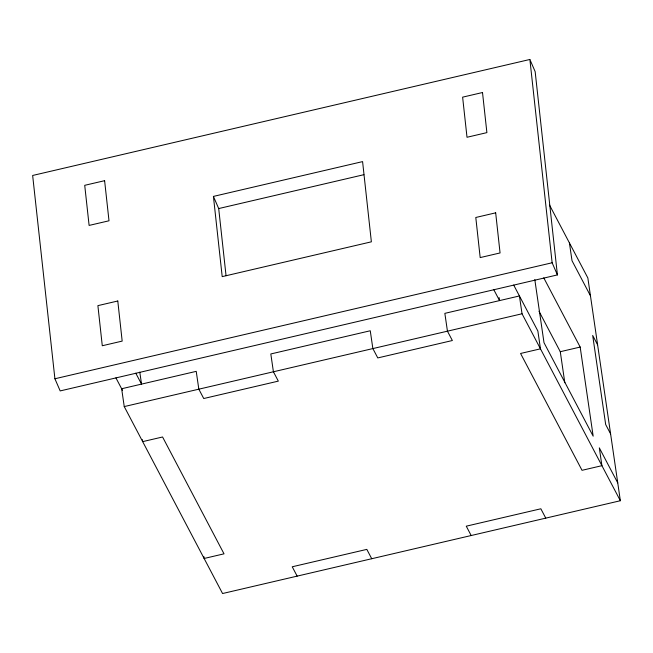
<?xml version="1.0" encoding="UTF-8"?>
<svg xmlns="http://www.w3.org/2000/svg" width="653" height="653" viewBox="0 0 653 653"><rect width="100%" height="100%" fill="white"/><g stroke="black" fill="none" stroke-linecap="round" stroke-linejoin="round"><path stroke-width="0.98" d="M529.877 59.472L32.65 175.469L54.909 378.764L60.182 390.918L557.417 274.913L535.158 71.618L529.877 59.472L552.136 262.767L557.417 274.913M213.417 196.414L362.586 161.609L371.369 241.822L222.2 276.627L213.417 196.414L218.698 208.56L226.052 275.737M218.698 208.56L363.909 174.686M54.909 378.764L552.136 262.767M124.241 406.582L522.033 313.775L620.35 500.729L222.567 593.528L124.241 406.582L121.646 388.755L196.227 371.353L198.83 389.18L203.744 398.526L278.333 381.123L273.411 371.777L270.815 353.959L370.259 330.761L372.863 348.58L377.777 357.926L452.358 340.523L447.444 331.177L444.848 313.358L519.429 295.956L522.033 313.775M539.011 311.261L560.282 351.706L580.174 347.061L593.169 436.171L544.006 342.694L534.807 279.623M549.565 205.156L587.855 277.958L620.35 500.729M590.451 295.785L572.02 260.727L569.416 242.908M597.601 344.792L592.687 335.446L605.682 424.548L610.604 433.902M543.769 277.851L580.174 347.061M513.699 285.059L537.868 331.014L540.464 348.833L520.572 353.469L582.027 470.315L601.911 465.679L599.315 447.852L617.746 482.91M493.807 289.695L499.496 300.511M545.769 518.131L540.847 508.785L466.266 526.179L471.18 535.525M371.737 558.731L366.815 549.385L292.234 566.78L297.148 576.126M135.8 373.214L141.489 384.029M115.916 377.858L122.544 390.47M560.282 351.706L564.812 382.74M499.104 297.597L499.537 300.6M203.842 556.495L204.128 558.478L224.02 553.834L162.573 436.988L142.681 441.632L142.395 439.649M139.783 372.112L141.538 384.119M104.611 180.685L84.719 185.321L89.11 225.424L109.002 220.787L104.611 180.685M482.51 92.522L462.618 97.158L467.009 137.269L486.893 132.624L482.51 92.522M117.785 301L97.893 305.637L102.284 345.747L122.176 341.103L117.785 301M495.676 212.837L475.792 217.482L480.184 257.584L500.067 252.948L495.676 212.837"/></g></svg>
